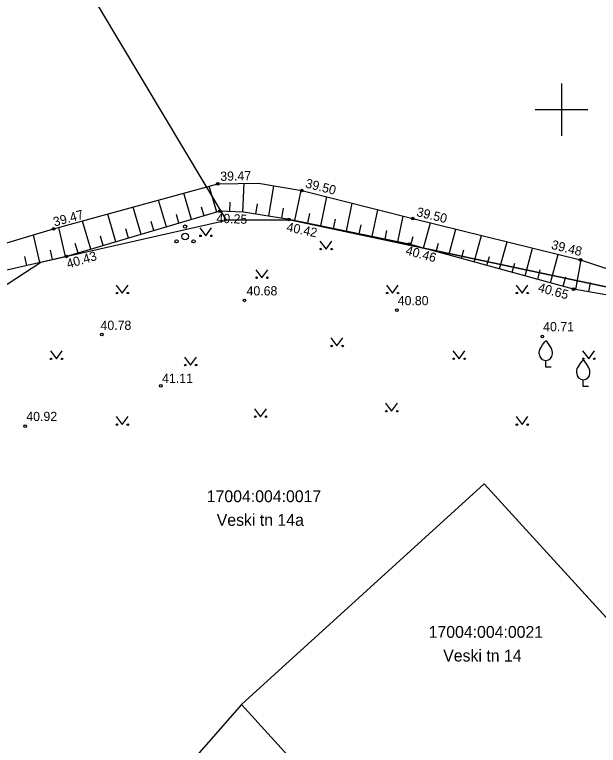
# Model space of a CAD drawing. Extents: x 643307 to 643533, y 6457873 to 6458043.
# Drawn here: x 643358.4 to 643402.8, y 6457901.7 to 6457957.2 of the extents above; entities that cross this region are included whole.
import ezdxf

# ---------------------------------------------------------------- set-up
doc = ezdxf.new("R2010")
doc.units = 0
for name, color, linetype in [('HALJASTUS', 7, 'Continuous'), ('KORGUS', 7, 'Continuous'), ('PIIR', 7, 'Continuous'), ('PUU', 7, 'Continuous'), ('RELJEEF', 7, 'Continuous'), ('VEEKOGU', 7, 'Continuous'), ('VORK', 7, 'Continuous')]:
    doc.layers.add(name, color=color, linetype=linetype)

# ---------------------------------------------------------------- blocks, each defined once
blk = doc.blocks.new('VILJA1')
at = {"layer": 'PUU'}
for p, q in [((0, 0), (0, 100)), ((80, 0), (0, 0))]:
    blk.add_line(p, q, dxfattribs=at)
for points in [[(-100, 200), (-100, 230), (-98, 243), (-91, 269), (-79, 293), (-50, 340), (-18, 381), (0, 400)], [(100, 200), (100, 230), (98, 243), (91, 269), (79, 293), (50, 340), (18, 381), (0, 400)]]:
    blk.add_lwpolyline(points, dxfattribs=at)
blk.add_arc((0, 200), 100, 180, 0, dxfattribs=at)

msp = doc.modelspace()

# ---------------------------------------------------------------- linework, layer by layer
at = {"layer": 'HALJASTUS'}
for p, q in [((643372.492, 6457941.017), (643372.955, 6457940.41)), ((643372.955, 6457940.41), (643373.401, 6457941.017)), ((643381.636, 6457940.008), (643382.099, 6457939.401)), ((643382.099, 6457939.401), (643382.545, 6457940.008)), ((643376.755, 6457937.833), (643377.218, 6457937.226)), ((643377.218, 6457937.226), (643377.664, 6457937.833)), ((643366.139, 6457936.666), (643366.602, 6457936.059)), ((643366.602, 6457936.059), (643367.048, 6457936.666)), ((643386.682, 6457936.666), (643387.146, 6457936.059)), ((643387.146, 6457936.059), (643387.591, 6457936.666)), ((643396.539, 6457936.666), (643397.002, 6457936.059)), ((643397.002, 6457936.059), (643397.448, 6457936.666)), ((643382.467, 6457932.645), (643382.93, 6457932.038)), ((643382.93, 6457932.038), (643383.376, 6457932.645)), ((643361.139, 6457931.666), (643361.602, 6457931.059)), ((643361.602, 6457931.059), (643362.048, 6457931.666)), ((643391.744, 6457931.675), (643392.208, 6457931.068)), ((643392.208, 6457931.068), (643392.653, 6457931.675)), ((643401.601, 6457931.675), (643402.064, 6457931.068)), ((643402.064, 6457931.068), (643402.51, 6457931.675)), ((643371.334, 6457931.191), (643371.797, 6457930.584)), ((643371.797, 6457930.584), (643372.243, 6457931.191)), ((643386.623, 6457927.683), (643387.086, 6457927.076)), ((643387.086, 6457927.076), (643387.532, 6457927.683)), ((643376.651, 6457927.269), (643377.114, 6457926.662)), ((643377.114, 6457926.662), (643377.56, 6457927.269)), ((643366.139, 6457926.666), (643366.602, 6457926.059)), ((643366.602, 6457926.059), (643367.048, 6457926.666)), ((643396.539, 6457926.666), (643397.002, 6457926.059)), ((643397.002, 6457926.059), (643397.448, 6457926.666))]:
    msp.add_line(p, q, dxfattribs=at)
for centre in [(643372.554, 6457940.41), (643373.383, 6457940.41), (643381.698, 6457939.401), (643382.527, 6457939.401), (643376.817, 6457937.226), (643377.646, 6457937.226), (643366.201, 6457936.059), (643367.03, 6457936.059), (643386.745, 6457936.059), (643387.574, 6457936.059), (643396.601, 6457936.059), (643397.43, 6457936.059), (643382.529, 6457932.038), (643383.358, 6457932.038), (643361.201, 6457931.059), (643362.03, 6457931.059), (643391.807, 6457931.068), (643392.635, 6457931.068), (643401.663, 6457931.068), (643402.492, 6457931.068), (643371.396, 6457930.584), (643372.225, 6457930.584), (643386.685, 6457927.076), (643387.514, 6457927.076), (643376.713, 6457926.662), (643377.542, 6457926.662), (643366.201, 6457926.059), (643367.03, 6457926.059), (643396.601, 6457926.059), (643397.43, 6457926.059)]:
    msp.add_circle(centre, 0.055, dxfattribs=at)
at = {"layer": 'KORGUS'}
for centre in [(643373.877, 6457944.357), (643380.263, 6457943.844), (643374.022, 6457942.284), (643379.283, 6457941.658), (643388.689, 6457941.718), (643361.385, 6457940.932), (643388.423, 6457939.769), (643362.378, 6457938.847), (643401.439, 6457938.585), (643400.904, 6457936.355), (643375.889, 6457935.503), (643387.487, 6457934.76), (643365.043, 6457932.915), (643398.541, 6457932.752), (643369.546, 6457929.006), (643359.223, 6457925.941)]:
    msp.add_circle(centre, 0.1, dxfattribs=at)
at = {"layer": 'PIIR'}
for points in [[(643406.53, 6458008.17), (643411.86, 6458010.98), (643432.72, 6457987.25), (643423.26, 6457982.65), (643418.85, 6457979.47), (643418.18, 6457970.25), (643417.88, 6457952.41), (643420.54, 6457941.06), (643414.48, 6457934.18), (643379.38, 6457941.63), (643374.52, 6457941.61), (643358.46, 6457968.49), (643400.22, 6458002.65)], [(643393.75, 6457884.89), (643397.12, 6457881.2), (643415.57, 6457898.06), (643412.2, 6457901.75), (643394.12, 6457921.55), (643375.68, 6457904.78)]]:
    msp.add_lwpolyline(points, close=True, dxfattribs=at)
for points in [[(643338.879, 6457922.782), (643343.95, 6457927.67), (643360.41, 6457938.4), (643374.52, 6457941.61), (643379.38, 6457941.63), (643414.48, 6457934.18), (643420.54, 6457941.06), (643417.88, 6457952.41), (643418.18, 6457970.25), (643418.85, 6457979.47), (643423.26, 6457982.65), (643432.72, 6457987.25), (643452.76, 6457993.19), (643458.65, 6457992.9), (643464.02, 6457989.02), (643458.7, 6457978.19), (643468.34, 6457958.78), (643477.77, 6457953), (643415.57, 6457898.06), (643394.12, 6457921.55), (643375.68, 6457904.78), (643370.119, 6457898.445)], [(643394.879, 6457879.157), (643397.12, 6457881.2), (643393.75, 6457884.89), (643375.68, 6457904.78), (643370.119, 6457898.445)]]:
    msp.add_lwpolyline(points, dxfattribs=at)
at = {"layer": 'PUU'}
for centre, radius in [((643371.383, 6457941.115), 0.125), ((643371.383, 6457940.365), 0.25), ((643370.733, 6457939.99), 0.125), ((643372.033, 6457939.99), 0.125)]:
    msp.add_circle(centre, radius, dxfattribs=at)
at = {"layer": 'RELJEEF'}
for p, q in [((643375.785, 6457942.221), (643375.865, 6457944.401)), ((643373.796, 6457942.219), (643373.218, 6457944.178)), ((643377.76, 6457941.907), (643378.132, 6457944.219)), ((643379.731, 6457941.569), (643380.204, 6457943.856)), ((643371.878, 6457941.653), (643371.289, 6457943.649)), ((643381.69, 6457941.164), (643382.146, 6457943.371)), ((643368.041, 6457940.521), (643367.43, 6457942.591)), ((643369.96, 6457941.087), (643369.359, 6457943.12)), ((643372.837, 6457941.936), (643372.642, 6457942.595)), ((643374.786, 6457942.258), (643374.812, 6457942.965)), ((643376.773, 6457942.066), (643376.898, 6457942.841)), ((643383.648, 6457940.759), (643384.087, 6457942.881)), ((643366.123, 6457939.955), (643365.501, 6457942.063)), ((643370.919, 6457941.37), (643370.721, 6457942.042)), ((643378.747, 6457941.748), (643378.871, 6457942.514)), ((643380.71, 6457941.367), (643380.865, 6457942.116)), ((643385.607, 6457940.354), (643386.028, 6457942.391)), ((643364.205, 6457939.388), (643363.572, 6457941.534)), ((643369.001, 6457940.804), (643368.799, 6457941.488)), ((643382.669, 6457940.961), (643382.818, 6457941.683)), ((643387.565, 6457939.948), (643387.969, 6457941.902)), ((643362.285, 6457938.828), (643361.778, 6457941.042)), ((643367.082, 6457940.238), (643366.877, 6457940.934)), ((643384.627, 6457940.556), (643384.771, 6457941.25)), ((643389.507, 6457939.474), (643390.031, 6457941.39)), ((643360.336, 6457938.381), (643359.854, 6457940.483)), ((643365.164, 6457939.671), (643364.955, 6457940.38)), ((643386.586, 6457940.151), (643386.723, 6457940.816)), ((643388.543, 6457939.738), (643388.715, 6457940.368)), ((643391.436, 6457938.947), (643391.974, 6457940.913)), ((643393.365, 6457938.419), (643393.917, 6457940.435)), ((643363.246, 6457939.105), (643363.033, 6457939.827)), ((643390.472, 6457939.211), (643390.649, 6457939.858)), ((643395.295, 6457937.891), (643395.86, 6457939.958)), ((643361.311, 6457938.604), (643361.145, 6457939.325)), ((643392.401, 6457938.683), (643392.582, 6457939.347)), ((643397.224, 6457937.364), (643397.803, 6457939.481)), ((643359.361, 6457938.157), (643359.205, 6457938.838)), ((643394.33, 6457938.155), (643394.516, 6457938.836)), ((643399.153, 6457936.836), (643399.746, 6457939.003)), ((643396.259, 6457937.628), (643396.45, 6457938.325)), ((643401.086, 6457936.325), (643401.482, 6457938.573)), ((643398.188, 6457937.1), (643398.384, 6457937.814)), ((643400.117, 6457936.572), (643400.317, 6457937.303)), ((643402.071, 6457936.152), (643402.194, 6457936.852))]:
    msp.add_line(p, q, dxfattribs=at)
msp.add_lwpolyline([(643419.46, 6457973.031), (643418.488, 6457972.269), (643419.03, 6457970.253), (643418.425, 6457963.422), (643418.698, 6457957.068), (643419.892, 6457946.837), (643420.08, 6457945.017), (643419.641, 6457940.918), (643418.117, 6457937.473), (643415.848, 6457935.862), (643413.399, 6457934.798), (643407.269, 6457935.236), (643400.904, 6457936.357), (643388.423, 6457939.771), (643379.283, 6457941.662), (643375.818, 6457942.22), (643374.022, 6457942.286), (643362.378, 6457938.849), (643354.488, 6457937.039)], dxfattribs=at)
at = {"layer": 'VEEKOGU'}
msp.add_lwpolyline([(643354.229, 6457939.334), (643357.058, 6457939.659), (643361.385, 6457940.934), (643373.877, 6457944.359), (643376.965, 6457944.424), (643380.263, 6457943.846), (643388.689, 6457941.72), (643401.439, 6457938.587), (643407.627, 6457936.528), (643413.512, 6457935.678), (643417.27, 6457938), (643418.831, 6457941.118), (643418.656, 6457945.747), (643417.395, 6457956.745), (643417.006, 6457963.637), (643417.136, 6457970.579), (643417.296, 6457973.094), (643418.273, 6457974.359)], dxfattribs=at)
at = {"layer": 'VORK'}
for p, q in [((643400, 6457952), (643400, 6457948)), ((643398, 6457950), (643402, 6457950))]:
    msp.add_line(p, q, dxfattribs=at)

# ---------------------------------------------------------------- block references
at = {"layer": 'PUU', "xscale": 0.005, "yscale": 0.005}
for p in [(643398.809, 6457930.436), (643401.655, 6457928.97)]:
    msp.add_blockref('VILJA1', p, dxfattribs=at)

# ---------------------------------------------------------------- texts
at = {"layer": 'KORGUS'}
for s, rotation, p in [('39.47', 1.2059, (643374.064, 6457944.585)), ('39.50', 345.839, (643380.481, 6457944.093)), ('39.47', 15.3323, (643361.465, 6457941.11)), ('40.25', 357.8954, (643373.757, 6457941.405)), ('39.50', 346.1945, (643388.926, 6457941.921)), ('40.42', 348.3108, (643379.051, 6457940.765)), ('39.48', 346.1945, (643399.177, 6457939.424)), ('40.46', 344.7018, (643388.104, 6457939.004)), ('40.43', 16.4452, (643362.486, 6457937.921)), ('40.65', 344.7018, (643398.161, 6457936.188))]:
    msp.add_text(s, height=0.7, rotation=rotation, dxfattribs=at).set_placement(p)
for s, p in [('40.68', (643376.054, 6457935.88)), ('40.80', (643387.547, 6457935.137)), ('40.78', (643364.953, 6457933.262)), ('40.71', (643398.603, 6457933.157)), ('41.11', (643369.636, 6457929.234)), ('40.92', (643359.313, 6457926.333))]:
    msp.add_text(s, height=0.7, dxfattribs=at).set_placement(p)
at = {"layer": 'PIIR'}
for s, p in [('17004:004:0017', (643373.03, 6457920.168)), ('Veski tn 14a', (643373.788, 6457918.368)), ('17004:004:0021', (643389.897, 6457909.855)), ('Veski tn 14', (643391.006, 6457908.055))]:
    msp.add_text(s, height=0.9, dxfattribs=at).set_placement(p)

doc.saveas('drawing.dxf')
